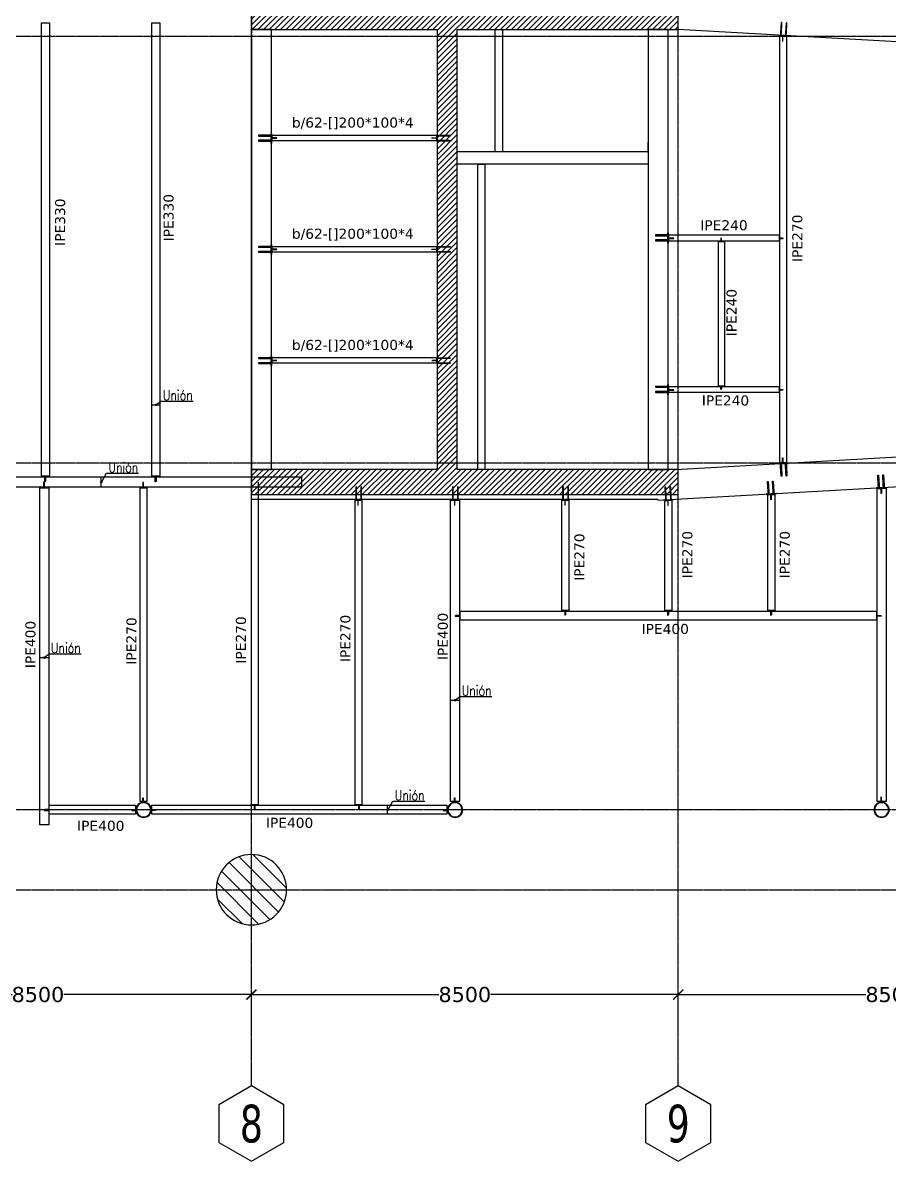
# Model space of a CAD drawing. Header units: millimetres. Extents: x -12345 to 95575, y -10708 to 31862.
# Drawn here: x 12448 to 29701, y -5407 to 17264 of the extents above; entities that cross this region are included whole.
import ezdxf
from ezdxf.enums import TextEntityAlignment as Align

# ---------------------------------------------------------------- set-up
doc = ezdxf.new("R2010")
doc.units = ezdxf.units.MM
doc.header["$LTSCALE"] = 0.95
doc.linetypes.add('DXK_LINE_DOT3', pattern=[5.9187, 2.979, -0.9799, 0.9799, -0.9799])
for name, color, linetype in [('COTAS', 8, 'Continuous'), ('HCB-ACH_PANT', 253, 'Continuous'), ('HCB-EJES', 1, 'Continuous'), ('HCB-PLATINAS', 5, 'Continuous'), ('HCB-ROTULOS', 2, 'Continuous'), ('HCB_PANTALLAS', 6, 'Continuous'), ('UNIÒN', 6, 'Continuous')]:
    doc.layers.add(name, color=color, linetype=linetype)
for name, color, linetype, lineweight in [('E_COLUMNAS', 1, 'Continuous', 18), ('E_COLUMNAS-1', 1, 'Continuous', 25), ('E_COLUMNAS-3', 1, 'Continuous', 35), ('E_TEXTO', 3, 'Continuous', 9), ('E_VIGAS-1', 5, 'Continuous', 25), ('HCB_VIGAS', 4, 'Continuous', 25), ('S-COLS-HDLN-2', 52, 'Continuous', 9), ('S-STRS', 31, 'Continuous', 9)]:
    doc.layers.add(name, color=color, linetype=linetype, lineweight=lineweight)
doc.styles.add('CNI_COTAS', font='romans.shx', dxfattribs={"width": 0.8})
doc.styles.add('VERDANA', font='verdana.ttf')
doc.dimstyles.new('1.125', dxfattribs={"dimscale": 0, "dimtxt": 300, "dimasz": 200, "dimexe": 4, "dimexo": 4, "dimgap": 15, "dimtad": 0, "dimdec": 0, "dimzin": 4, "dimdsep": 46, "dimtxsty": 'VERDANA', "dimblk": 'ARCHTICK', "dimcen": -10, "dimclrd": 256, "dimclrt": 3, "dimadec": 0, "dimazin": 0, "dimtfac": 1, "dimtdec": 0, "dimtmove": 2, "dimatfit": 0, "dimldrblk": 'OBLIQUE', "dimfxl": 0.05, "dimtolj": 1, "dimtzin": 0, "dimarcsym": 0})
doc.dimstyles.new('UNIÒN', dxfattribs={"dimscale": 0, "dimtxt": 200, "dimasz": 60, "dimexe": 4, "dimexo": 4, "dimgap": 15, "dimtad": 1, "dimdec": 0, "dimzin": 4, "dimdsep": 46, "dimtxsty": 'CNI_COTAS', "dimcen": -0.09, "dimclrd": 6, "dimclrt": 3, "dimadec": 0, "dimazin": 0, "dimtfac": 1, "dimtdec": 0, "dimtmove": 2, "dimatfit": 0, "dimfxl": 0.05, "dimtolj": 1, "dimtzin": 0, "dimarcsym": 0})

# ---------------------------------------------------------------- blocks, each defined once
blk = doc.blocks.new('EST_SCM_COLUMNA-METALICA-SECCION-CIRCULAR - EST_SCM_COLUMNA-TUBULAR-CIRCULAR_PTEØ_12__e_10_3mm-2692969-_18_00m_N_E_-NIVEL-5 DOC')
at = {"layer": 'S-COLS-HDLN-2'}
h = blk.add_hatch(dxfattribs=at)
h.set_pattern_fill('FP_9', color=256, style=0, pattern_type=2)
h.set_pattern_definition([(135, (53.113, -142.254), (-0.15909903, -0.15909903), [])])
h.paths.add_polyline_path([(-0.02, -0.151), (0.022, -0.151), (0.063, -0.139), (0.1, -0.115), (0.128, -0.082), (0.147, -0.037), (0.152, 0), (0.146, 0.043), (0.128, 0.082), (0.1, 0.115), (0.059, 0.14), (0.02, 0.151), (-0.022, 0.151), (-0.063, 0.139), (-0.1, 0.115), (-0.131, 0.077), (-0.147, 0.04), (-0.152, 0), (-0.146, -0.043), (-0.128, -0.082), (-0.1, -0.115), (-0.059, -0.14), (-0.022, -0.151)])
h.paths.add_polyline_path([(0.02, -0.141), (-0.02, -0.141), (-0.063, -0.127), (-0.095, -0.105), (-0.12, -0.077), (-0.136, -0.04), (-0.142, 0), (-0.135, 0.043), (-0.12, 0.077), (-0.09, 0.109), (-0.059, 0.129), (-0.014, 0.141), (0.022, 0.14), (0.063, 0.127), (0.093, 0.107), (0.12, 0.077), (0.136, 0.04), (0.142, 0), (0.136, -0.04), (0.12, -0.077), (0.093, -0.107), (0.059, -0.129), (0.022, -0.14)])
at = {"layer": 'E_COLUMNAS-1'}
for radius, start, end in [(0.152, 360, 180), (0.152, 180, 360), (0.142, 0, 180), (0.142, 180, 0)]:
    blk.add_arc((0, 0), radius, start, end, dxfattribs=at)
blk = doc.blocks.new('EST_SCM_COLUMNA-METALICA-SECCION-CIRCULAR - EST_SCM_COLUMNA-TUBULAR-CIRCULAR_PTEØ_12__e_10_3mm-V35-_18_00m_N_E_-NIVEL-5 DOC')
at = {"layer": 'S-COLS-HDLN-2'}
h = blk.add_hatch(dxfattribs=at)
h.set_pattern_fill('FP_20', color=256, style=0, pattern_type=2)
h.set_pattern_definition([(135, (67.807, -142.254), (-0.15909903, -0.15909903), [])])
h.paths.add_polyline_path([(0.022, -0.151), (0.063, -0.139), (0.1, -0.115), (0.128, -0.082), (0.147, -0.04), (0.152, 0), (0.144, 0.048), (0.128, 0.082), (0.1, 0.115), (0.059, 0.14), (0.02, 0.151), (-0.022, 0.151), (-0.063, 0.139), (-0.1, 0.115), (-0.131, 0.077), (-0.147, 0.04), (-0.152, 0), (-0.144, -0.048), (-0.128, -0.082), (-0.1, -0.115), (-0.059, -0.14), (-0.02, -0.151), (0.02, -0.151)])
h.paths.add_polyline_path([(0.02, -0.141), (-0.02, -0.141), (-0.063, -0.127), (-0.095, -0.105), (-0.12, -0.077), (-0.136, -0.04), (-0.142, 0), (-0.135, 0.043), (-0.12, 0.077), (-0.089, 0.11), (-0.059, 0.129), (-0.02, 0.141), (0.022, 0.14), (0.063, 0.127), (0.093, 0.107), (0.12, 0.077), (0.136, 0.04), (0.142, 0), (0.136, -0.041), (0.12, -0.077), (0.093, -0.107), (0.059, -0.129), (0.022, -0.14)])
at = {"layer": 'E_COLUMNAS-1'}
for radius, start, end in [(0.152, 360, 180), (0.152, 180, 360), (0.142, 0, 180), (0.142, 180, 0)]:
    blk.add_arc((0, 0), radius, start, end, dxfattribs=at)
blk = doc.blocks.new('EST_SCM_COLUMNA-METALICA-SECCION-CIRCULAR - EST_SCM_COLUMNA-TUBULAR-CIRCULAR_PTEØ_12__e_10_3mm-V36-_18_00m_N_E_-NIVEL-5 DOC')
at = {"layer": 'S-COLS-HDLN-2'}
h = blk.add_hatch(dxfattribs=at)
h.set_pattern_fill('FP_21', color=256, style=0, pattern_type=2)
h.set_pattern_definition([(135, (61.606, -142.254), (-0.15909903, -0.15909903), [])])
h.paths.add_polyline_path([(0.02, -0.151), (0.022, -0.151), (0.063, -0.139), (0.1, -0.115), (0.131, -0.077), (0.147, -0.04), (0.152, 0), (0.146, 0.043), (0.128, 0.082), (0.1, 0.115), (0.059, 0.14), (0.02, 0.151), (-0.022, 0.151), (-0.063, 0.139), (-0.101, 0.114), (-0.131, 0.077), (-0.147, 0.037), (-0.152, 0), (-0.146, -0.043), (-0.128, -0.082), (-0.1, -0.115), (-0.059, -0.14), (-0.02, -0.151)])
h.paths.add_polyline_path([(0.02, -0.141), (-0.02, -0.141), (-0.063, -0.127), (-0.095, -0.105), (-0.12, -0.077), (-0.136, -0.04), (-0.142, 0), (-0.135, 0.043), (-0.12, 0.077), (-0.09, 0.109), (-0.059, 0.129), (-0.014, 0.141), (0.022, 0.14), (0.063, 0.127), (0.093, 0.107), (0.12, 0.077), (0.136, 0.04), (0.142, 0), (0.136, -0.04), (0.12, -0.077), (0.093, -0.107), (0.059, -0.129), (0.022, -0.14)])
at = {"layer": 'E_COLUMNAS-1'}
for radius, start, end in [(0.152, 360, 180), (0.152, 180, 360), (0.142, 0, 180), (0.142, 180, 0)]:
    blk.add_arc((0, 0), radius, start, end, dxfattribs=at)
blk = doc.blocks.new('_ArchTick')
at = {"color": 0, "linetype": 'ByBlock', "const_width": 0.15}
blk.add_lwpolyline([(-0.5, -0.5), (0.5, 0.5)], dxfattribs=at)
blk = doc.blocks.new('*D182')
at = {"layer": 'COTAS', "color": 0, "lineweight": -2, "transparency": 16777216}
for p, q in [((8500, -2507), (8500, -2085)), ((17000, -2507), (17000, -2085))]:
    blk.add_line(p, q, dxfattribs=at)
at = {"layer": 'COTAS', "lineweight": -2, "transparency": 16777216}
for p, q in [((8500, -2089), (12236, -2089)), ((17000, -2089), (13264, -2089))]:
    blk.add_line(p, q, dxfattribs=at)
at = {"layer": 'Defpoints', "color": 0, "transparency": 16777216}
for p in [(8500, -2089), (8500, -2511), (17000, -2511)]:
    blk.add_point(p, dxfattribs=at)
at = {"layer": 'COTAS', "lineweight": -2, "transparency": 16777216, "xscale": 200, "yscale": 200, "zscale": 200, "rotation": 180}
blk.add_blockref('_ArchTick', (8500, -2089), dxfattribs=at)
at = {"layer": 'COTAS', "lineweight": -2, "transparency": 16777216, "xscale": 200, "yscale": 200, "zscale": 200}
blk.add_blockref('_ArchTick', (17000, -2089), dxfattribs=at)
at = {"layer": 'COTAS', "color": 3, "transparency": 16777216, "insert": (12750, -2089), "char_height": 300, "attachment_point": 5, "style": 'VERDANA'}
blk.add_mtext('\\A1;8500', dxfattribs=at)
blk = doc.blocks.new('_Oblique')
at = {"color": 0, "linetype": 'ByBlock', "lineweight": -2}
blk.add_line((-0.5, -0.5), (0.5, 0.5), dxfattribs=at)
blk = doc.blocks.new('*D183')
at = {"layer": 'COTAS', "color": 0, "lineweight": -2, "transparency": 16777216}
for p, q in [((17000, -2507), (17000, -2085)), ((25500, -2507), (25500, -2085))]:
    blk.add_line(p, q, dxfattribs=at)
at = {"layer": 'COTAS', "lineweight": -2, "transparency": 16777216}
for p, q in [((17000, -2089), (20736, -2089)), ((25500, -2089), (21764, -2089))]:
    blk.add_line(p, q, dxfattribs=at)
at = {"layer": 'Defpoints', "color": 0, "transparency": 16777216}
for p in [(17000, -2089), (17000, -2511), (25500, -2511)]:
    blk.add_point(p, dxfattribs=at)
at = {"layer": 'COTAS', "lineweight": -2, "transparency": 16777216, "xscale": 200, "yscale": 200, "zscale": 200, "rotation": 180}
blk.add_blockref('_ArchTick', (17000, -2089), dxfattribs=at)
at = {"layer": 'COTAS', "lineweight": -2, "transparency": 16777216, "xscale": 200, "yscale": 200, "zscale": 200}
blk.add_blockref('_ArchTick', (25500, -2089), dxfattribs=at)
at = {"layer": 'COTAS', "color": 3, "transparency": 16777216, "insert": (21250, -2089), "char_height": 300, "attachment_point": 5, "style": 'VERDANA'}
blk.add_mtext('\\A1;8500', dxfattribs=at)
blk = doc.blocks.new('*D184')
at = {"layer": 'COTAS', "color": 0, "lineweight": -2, "transparency": 16777216}
for p, q in [((25500, -2507), (25500, -2085)), ((34000, -2507), (34000, -2085))]:
    blk.add_line(p, q, dxfattribs=at)
at = {"layer": 'COTAS', "lineweight": -2, "transparency": 16777216}
for p, q in [((25500, -2089), (29236, -2089)), ((34000, -2089), (30264, -2089))]:
    blk.add_line(p, q, dxfattribs=at)
at = {"layer": 'Defpoints', "color": 0, "transparency": 16777216}
for p in [(25500, -2089), (25500, -2511), (34000, -2511)]:
    blk.add_point(p, dxfattribs=at)
at = {"layer": 'COTAS', "lineweight": -2, "transparency": 16777216, "xscale": 200, "yscale": 200, "zscale": 200, "rotation": 180}
blk.add_blockref('_ArchTick', (25500, -2089), dxfattribs=at)
at = {"layer": 'COTAS', "lineweight": -2, "transparency": 16777216, "xscale": 200, "yscale": 200, "zscale": 200}
blk.add_blockref('_ArchTick', (34000, -2089), dxfattribs=at)
at = {"layer": 'COTAS', "color": 3, "transparency": 16777216, "insert": (29750, -2089), "char_height": 300, "attachment_point": 5, "style": 'VERDANA'}
blk.add_mtext('\\A1;8500', dxfattribs=at)

msp = doc.modelspace()

# ---------------------------------------------------------------- hatches: boundary and pattern name
at = {"layer": 'E_COLUMNAS'}
h = msp.add_hatch(dxfattribs=at)
h.set_pattern_fill('FP_4', color=256, scale=1000, style=0, pattern_type=2)
h.set_pattern_definition([(135, (82662.1, -140662.42), (-159.09903, -159.09903), [])])
h.paths.add_polyline_path([(17000, -700), (17091.4, -694), (17181.2, -676.1), (17267.9, -646.7), (17350, -606.2), (17426.1, -555.3), (17495, -495), (17555.3, -426.1), (17606.2, -350), (17646.7, -267.9), (17676.1, -181.2), (17694, -91.4), (17700, 0), (17694, 91.4), (17676.1, 181.2), (17646.7, 267.9), (17606.2, 350), (17555.3, 426.1), (17495, 495), (17426.1, 555.3), (17350, 606.2), (17267.9, 646.7), (17181.2, 676.1), (17091.4, 694), (17000, 700), (16908.6, 694), (16818.8, 676.1), (16732.1, 646.7), (16650, 606.2), (16573.9, 555.3), (16505, 495), (16444.7, 426.1), (16393.8, 350), (16353.3, 267.9), (16323.9, 181.2), (16306, 91.4), (16300, 0), (16306, -91.4), (16323.9, -181.2), (16353.3, -267.9), (16393.8, -350), (16444.7, -426.1), (16505, -495), (16573.9, -555.3), (16650, -606.2), (16732.1, -646.7), (16818.8, -676.1), (16908.6, -694)])
at = {"layer": 'HCB-ACH_PANT'}
h = msp.add_hatch(dxfattribs=at)
h.set_pattern_fill('ANSI31', color=256, scale=25)
h.set_pattern_definition([(45, (-12679.4, -55448.78), (-56.1266, 56.1266), [])])
h.paths.add_polyline_path([(17000.2, 8370.1), (17000.2, 7870.1), (25500.2, 7870.1), (25500.2, 8370.1), (21100.2, 8370.1), (21100.2, 17130.1), (25500.2, 17130.1), (25500.2, 17630.1), (17000.2, 17630.1), (17000.2, 17130.1), (20700.2, 17130.1), (20700.2, 8370.1)])

# ---------------------------------------------------------------- linework, layer by layer
at = {"layer": 'E_COLUMNAS-1'}
for start, end in [(0, 180), (180, 0)]:
    msp.add_arc((17000, 0), 700, start, end, dxfattribs=at)
at = {"layer": 'E_VIGAS-1', "color": 30, "true_color": 0xf26722}
for p, q in [((21850.2, 17127.7), (21850.2, 14697.7)), ((22000.2, 17127.7), (22000.2, 14697.7)), ((38700.2, 16378.3), (25492.3, 17130.1)), ((21100.2, 14697.7), (24900.2, 14697.8)), ((21850.2, 14697.7), (22000.2, 14697.7)), ((24900.2, 14447.8), (21100.2, 14447.7)), ((21500.1, 14447.7), (21650.1, 14447.8)), ((21500.1, 14447.7), (21500.2, 8367.7)), ((21650.1, 14447.8), (21650.2, 8367.7)), ((25450.3, 8370.2), (38700.2, 9121))]:
    msp.add_line(p, q, dxfattribs=at)
for points in [[(68000.2, 7770.2), (59500, 7770.2), (59500, 7779.9), (46391.2, 8525.2), (38839.8, 8525.2), (38839.8, 8527.9), (25097.6, 7749.2), (25096.4, 7770.1), (18191, 7770.1), (17000.2, 7770.1), (17000.2, 17130.1), (17000.2, 17630.1), (17000.2, 17730.1), (25118.5, 17730.1), (25119.7, 17752.3), (38772.1, 16975.2), (45942, 16975.2), (59662.7, 17730.2), (68000.2, 17730.2)], [(25300.2, 8370.1), (25300.2, 17130.1), (24900.2, 17130.1), (24900.2, 8370.1)]]:
    msp.add_lwpolyline(points, close=True, dxfattribs=at)
msp.add_lwpolyline([(17000.2, 17130.1), (17000.2, 8370.1), (17400.2, 8370.1), (17400.2, 17130.1), (17000.2, 17130.1)], dxfattribs=at)
at = {"layer": 'HCB-EJES', "linetype": 'DXK_LINE_DOT3'}
for p, q in [((17000, -3906.8), (17000, 29407)), ((25500, -3906.8), (25500, 29407)), ((-10844.5, 17000), (94075, 17000)), ((-10844.5, 8500), (94075, 8500)), ((-6888.4, 1600), (90118.8, 1600)), ((-10844.5, 0), (94075, 0))]:
    msp.add_line(p, q, dxfattribs=at)
at = {"layer": 'HCB-PLATINAS', "color": 5}
for points in [[(27539.5, 17021.1), (27543, 17019.4), (27546.7, 17020.7), (27548.8, 17021.4), (27551.4, 17026.9), (27553.6, 17064.3), (27565.2, 17268.5), (27549.2, 17269.4), (27537.6, 17065.2), (27535.5, 17027.8), (27537.5, 17022)], [(27639.3, 17015.4), (27642.8, 17013.7), (27646.5, 17015), (27648.6, 17015.7), (27651.3, 17021.2), (27653.4, 17058.7), (27665, 17262.8), (27649, 17263.7), (27637.4, 17059.6), (27635.3, 17022.1), (27637.3, 17016.3)], [(17392.7, 15011.9), (17394.2, 15015.5), (17392.7, 15019.1), (17391.9, 15021.2), (17386.2, 15023.5), (17348.7, 15023.5), (17144.2, 15023.5), (17144.2, 15007.5), (17348.7, 15007.5), (17386.2, 15007.5), (17391.9, 15009.9)], [(17392.7, 15011.9), (17394.2, 15015.5), (17392.7, 15019.1), (17391.9, 15021.2), (17386.2, 15023.5), (17348.7, 15023.5), (17144.2, 15023.5), (17144.2, 15007.5), (17348.7, 15007.5), (17386.2, 15007.5), (17391.9, 15009.9)], [(17392.7, 15011.9), (17394.2, 15015.5), (17392.7, 15019.1), (17391.9, 15021.2), (17386.2, 15023.5), (17348.7, 15023.5), (17144.2, 15023.5), (17144.2, 15007.5), (17348.7, 15007.5), (17386.2, 15007.5), (17391.9, 15009.9)], [(20707.7, 15011.9), (20706.2, 15015.5), (20707.7, 15019.1), (20708.5, 15021.2), (20714.2, 15023.5), (20751.7, 15023.5), (20956.2, 15023.5), (20956.2, 15007.5), (20751.7, 15007.5), (20714.2, 15007.5), (20708.5, 15009.9)], [(20707.7, 15011.9), (20706.2, 15015.5), (20707.7, 15019.1), (20708.5, 15021.2), (20714.2, 15023.5), (20751.7, 15023.5), (20956.2, 15023.5), (20956.2, 15007.5), (20751.7, 15007.5), (20714.2, 15007.5), (20708.5, 15009.9)], [(20707.7, 15011.9), (20706.2, 15015.5), (20707.7, 15019.1), (20708.5, 15021.2), (20714.2, 15023.5), (20751.7, 15023.5), (20956.2, 15023.5), (20956.2, 15007.5), (20751.7, 15007.5), (20714.2, 15007.5), (20708.5, 15009.9)], [(17392.7, 14911.9), (17394.2, 14915.5), (17392.7, 14919.1), (17391.9, 14921.2), (17386.2, 14923.5), (17348.7, 14923.5), (17144.2, 14923.5), (17144.2, 14907.5), (17348.7, 14907.5), (17386.2, 14907.5), (17391.9, 14909.9)], [(17392.7, 14911.9), (17394.2, 14915.5), (17392.7, 14919.1), (17391.9, 14921.2), (17386.2, 14923.5), (17348.7, 14923.5), (17144.2, 14923.5), (17144.2, 14907.5), (17348.7, 14907.5), (17386.2, 14907.5), (17391.9, 14909.9)], [(17392.7, 14911.9), (17394.2, 14915.5), (17392.7, 14919.1), (17391.9, 14921.2), (17386.2, 14923.5), (17348.7, 14923.5), (17144.2, 14923.5), (17144.2, 14907.5), (17348.7, 14907.5), (17386.2, 14907.5), (17391.9, 14909.9)], [(20707.7, 14911.9), (20706.2, 14915.5), (20707.7, 14919.1), (20708.5, 14921.2), (20714.2, 14923.5), (20751.7, 14923.5), (20956.2, 14923.5), (20956.2, 14907.5), (20751.7, 14907.5), (20714.2, 14907.5), (20708.5, 14909.9)], [(20707.7, 14911.9), (20706.2, 14915.5), (20707.7, 14919.1), (20708.5, 14921.2), (20714.2, 14923.5), (20751.7, 14923.5), (20956.2, 14923.5), (20956.2, 14907.5), (20751.7, 14907.5), (20714.2, 14907.5), (20708.5, 14909.9)], [(20707.7, 14911.9), (20706.2, 14915.5), (20707.7, 14919.1), (20708.5, 14921.2), (20714.2, 14923.5), (20751.7, 14923.5), (20956.2, 14923.5), (20956.2, 14907.5), (20751.7, 14907.5), (20714.2, 14907.5), (20708.5, 14909.9)], [(25292.7, 13028.9), (25294.2, 13032.5), (25292.7, 13036.1), (25291.9, 13038.1), (25286.2, 13040.5), (25248.7, 13040.5), (25044.2, 13040.5), (25044.2, 13024.5), (25248.7, 13024.5), (25286.2, 13024.5), (25291.9, 13026.8)], [(25292.7, 13028.9), (25294.2, 13032.5), (25292.7, 13036.1), (25291.9, 13038.1), (25286.2, 13040.5), (25248.7, 13040.5), (25044.2, 13040.5), (25044.2, 13024.5), (25248.7, 13024.5), (25286.2, 13024.5), (25291.9, 13026.8)], [(25292.7, 13028.9), (25294.2, 13032.5), (25292.7, 13036.1), (25291.9, 13038.1), (25286.2, 13040.5), (25248.7, 13040.5), (25044.2, 13040.5), (25044.2, 13024.5), (25248.7, 13024.5), (25286.2, 13024.5), (25291.9, 13026.8)], [(25292.7, 12928.9), (25294.2, 12932.5), (25292.7, 12936.1), (25291.9, 12938.1), (25286.2, 12940.5), (25248.7, 12940.5), (25044.2, 12940.5), (25044.2, 12924.5), (25248.7, 12924.5), (25286.2, 12924.5), (25291.9, 12926.8)], [(25292.7, 12928.9), (25294.2, 12932.5), (25292.7, 12936.1), (25291.9, 12938.1), (25286.2, 12940.5), (25248.7, 12940.5), (25044.2, 12940.5), (25044.2, 12924.5), (25248.7, 12924.5), (25286.2, 12924.5), (25291.9, 12926.8)], [(25292.7, 12928.9), (25294.2, 12932.5), (25292.7, 12936.1), (25291.9, 12938.1), (25286.2, 12940.5), (25248.7, 12940.5), (25044.2, 12940.5), (25044.2, 12924.5), (25248.7, 12924.5), (25286.2, 12924.5), (25291.9, 12926.8)], [(17392.7, 12798.5), (17394.2, 12802.1), (17392.7, 12805.7), (17391.9, 12807.8), (17386.2, 12810.1), (17348.7, 12810.1), (17144.2, 12810.1), (17144.2, 12794.1), (17348.7, 12794.1), (17386.2, 12794.1), (17391.9, 12796.5)], [(17392.7, 12698.5), (17394.2, 12702.1), (17392.7, 12705.7), (17391.9, 12707.8), (17386.2, 12710.1), (17348.7, 12710.1), (17144.2, 12710.1), (17144.2, 12694.1), (17348.7, 12694.1), (17386.2, 12694.1), (17391.9, 12696.5)], [(20707.7, 12798.5), (20706.2, 12802.1), (20707.7, 12805.7), (20708.5, 12807.8), (20714.2, 12810.1), (20751.7, 12810.1), (20956.2, 12810.1), (20956.2, 12794.1), (20751.7, 12794.1), (20714.2, 12794.1), (20708.5, 12796.5)], [(20707.7, 12698.5), (20706.2, 12702.1), (20707.7, 12705.7), (20708.5, 12707.8), (20714.2, 12710.1), (20751.7, 12710.1), (20956.2, 12710.1), (20956.2, 12694.1), (20751.7, 12694.1), (20714.2, 12694.1), (20708.5, 12696.5)], [(17392.7, 10583.5), (17394.2, 10587.1), (17392.7, 10590.7), (17391.9, 10592.8), (17386.2, 10595.1), (17348.7, 10595.1), (17144.2, 10595.1), (17144.2, 10579.1), (17348.7, 10579.1), (17386.2, 10579.1), (17391.9, 10581.5)], [(17392.7, 10483.5), (17394.2, 10487.1), (17392.7, 10490.7), (17391.9, 10492.8), (17386.2, 10495.1), (17348.7, 10495.1), (17144.2, 10495.1), (17144.2, 10479.1), (17348.7, 10479.1), (17386.2, 10479.1), (17391.9, 10481.5)], [(20707.7, 10583.5), (20706.2, 10587.1), (20707.7, 10590.7), (20708.5, 10592.8), (20714.2, 10595.1), (20751.7, 10595.1), (20956.2, 10595.1), (20956.2, 10579.1), (20751.7, 10579.1), (20714.2, 10579.1), (20708.5, 10581.5)], [(20707.7, 10483.5), (20706.2, 10487.1), (20707.7, 10490.7), (20708.5, 10492.8), (20714.2, 10495.1), (20751.7, 10495.1), (20956.2, 10495.1), (20956.2, 10479.1), (20751.7, 10479.1), (20714.2, 10479.1), (20708.5, 10481.5)], [(25292.7, 10009), (25294.2, 10012.6), (25292.7, 10016.2), (25291.9, 10018.2), (25286.2, 10020.6), (25248.7, 10020.6), (25044.2, 10020.6), (25044.2, 10004.6), (25248.7, 10004.6), (25286.2, 10004.6), (25291.9, 10006.9)], [(25292.7, 10009), (25294.2, 10012.6), (25292.7, 10016.2), (25291.9, 10018.2), (25286.2, 10020.6), (25248.7, 10020.6), (25044.2, 10020.6), (25044.2, 10004.6), (25248.7, 10004.6), (25286.2, 10004.6), (25291.9, 10006.9)], [(25292.7, 10009), (25294.2, 10012.6), (25292.7, 10016.2), (25291.9, 10018.2), (25286.2, 10020.6), (25248.7, 10020.6), (25044.2, 10020.6), (25044.2, 10004.6), (25248.7, 10004.6), (25286.2, 10004.6), (25291.9, 10006.9)], [(25292.7, 9909), (25294.2, 9912.6), (25292.7, 9916.2), (25291.9, 9918.2), (25286.2, 9920.6), (25248.7, 9920.6), (25044.2, 9920.6), (25044.2, 9904.6), (25248.7, 9904.6), (25286.2, 9904.6), (25291.9, 9906.9)], [(25292.7, 9909), (25294.2, 9912.6), (25292.7, 9916.2), (25291.9, 9918.2), (25286.2, 9920.6), (25248.7, 9920.6), (25044.2, 9920.6), (25044.2, 9904.6), (25248.7, 9904.6), (25286.2, 9904.6), (25291.9, 9906.9)], [(25292.7, 9909), (25294.2, 9912.6), (25292.7, 9916.2), (25291.9, 9918.2), (25286.2, 9920.6), (25248.7, 9920.6), (25044.2, 9920.6), (25044.2, 9904.6), (25248.7, 9904.6), (25286.2, 9904.6), (25291.9, 9906.9)], [(27539.7, 8481), (27543.3, 8482.7), (27547, 8481.4), (27549.1, 8480.7), (27551.7, 8475.2), (27553.8, 8437.8), (27565.5, 8233.6), (27549.5, 8232.7), (27537.9, 8436.9), (27535.7, 8474.3), (27537.8, 8480.1)], [(27639.6, 8486.7), (27643.1, 8488.4), (27646.8, 8487.1), (27648.9, 8486.4), (27651.6, 8480.9), (27653.7, 8443.4), (27665.3, 8239.3), (27649.3, 8238.4), (27637.7, 8442.5), (27635.6, 8480), (27637.6, 8485.8)], [(29497.9, 8006.1), (29494.3, 8004.4), (29490.6, 8005.7), (29488.6, 8006.4), (29485.9, 8011.9), (29483.8, 8049.3), (29472.2, 8253.5), (29488.1, 8254.4), (29499.8, 8050.3), (29501.9, 8012.8), (29499.9, 8007)], [(29597.7, 8011.8), (29594.2, 8010.1), (29590.5, 8011.3), (29588.4, 8012.1), (29585.7, 8017.6), (29583.6, 8055), (29572, 8259.2), (29588, 8260.1), (29599.6, 8055.9), (29601.7, 8018.5), (29599.7, 8012.7)], [(19082.4, 7777.7), (19086.1, 7776.2), (19089.7, 7777.7), (19091.7, 7778.5), (19094.1, 7784.2), (19094.1, 7821.7), (19094.1, 8026.2), (19078.1, 8026.2), (19078.1, 7821.7), (19078.1, 7784.2), (19080.4, 7778.5)], [(19182.4, 7777.7), (19186.1, 7776.2), (19189.7, 7777.7), (19191.7, 7778.5), (19194.1, 7784.2), (19194.1, 7821.7), (19194.1, 8026.2), (19178.1, 8026.2), (19178.1, 7821.7), (19178.1, 7784.2), (19180.4, 7778.5)], [(21006.4, 7777.7), (21010, 7776.2), (21013.7, 7777.7), (21015.7, 7778.5), (21018, 7784.2), (21018, 7821.7), (21018, 8026.2), (21002, 8026.2), (21002, 7821.7), (21002, 7784.2), (21004.4, 7778.5)], [(21106.4, 7777.7), (21110, 7776.2), (21113.7, 7777.7), (21115.7, 7778.5), (21118, 7784.2), (21118, 7821.7), (21118, 8026.2), (21102, 8026.2), (21102, 7821.7), (21102, 7784.2), (21104.4, 7778.5)], [(23202.6, 7777.7), (23206.2, 7776.2), (23209.9, 7777.7), (23211.9, 7778.5), (23214.2, 7784.2), (23214.2, 7821.7), (23214.2, 8026.2), (23198.2, 8026.2), (23198.2, 7821.7), (23198.2, 7784.2), (23200.6, 7778.5)], [(23302.6, 7777.7), (23306.2, 7776.2), (23309.9, 7777.7), (23311.9, 7778.5), (23314.2, 7784.2), (23314.2, 7821.7), (23314.2, 8026.2), (23298.2, 8026.2), (23298.2, 7821.7), (23298.2, 7784.2), (23300.6, 7778.5)], [(25252.5, 7765.5), (25256.2, 7764.2), (25259.7, 7765.9), (25261.7, 7766.9), (25263.7, 7772.7), (25261.6, 7810.1), (25250, 8014.3), (25234, 8013.4), (25245.6, 7809.2), (25247.7, 7771.8), (25250.4, 7766.2)], [(25352.3, 7771.2), (25356, 7769.9), (25359.5, 7771.6), (25361.5, 7772.5), (25363.5, 7778.3), (25361.4, 7815.8), (25349.8, 8019.9), (25333.9, 8019), (25345.4, 7814.9), (25347.6, 7777.4), (25350.2, 7771.9)], [(27301.7, 7881.6), (27298.2, 7879.9), (27294.5, 7881.2), (27292.4, 7882), (27289.7, 7887.5), (27287.6, 7924.9), (27276, 8129.1), (27291.9, 8130), (27303.6, 7925.8), (27305.7, 7888.4), (27303.7, 7882.6)], [(27401.5, 7887.3), (27398, 7885.6), (27394.3, 7886.9), (27392.2, 7887.6), (27389.6, 7893.2), (27387.4, 7930.6), (27375.8, 8134.8), (27391.8, 8135.7), (27403.4, 7931.5), (27405.5, 7894.1), (27403.5, 7888.3)]]:
    msp.add_lwpolyline(points, close=True, dxfattribs=at)
at = {"layer": 'HCB-PLATINAS', "color": 4}
for points in [[(27489, 17022.4), (27688.7, 17011.1), (27688.3, 17005.1), (27488.6, 17016.4)], [(17394.2, 14861.4), (17394.2, 15061.4), (17400.2, 15061.4), (17400.2, 14861.4)], [(17394.2, 14861.4), (17394.2, 15061.4), (17400.2, 15061.4), (17400.2, 14861.4)], [(17394.2, 14861.4), (17394.2, 15061.4), (17400.2, 15061.4), (17400.2, 14861.4)], [(20706.2, 14861.4), (20706.2, 15061.4), (20700.2, 15061.4), (20700.2, 14861.4)], [(20706.2, 14861.4), (20706.2, 15061.4), (20700.2, 15061.4), (20700.2, 14861.4)], [(20706.2, 14861.4), (20706.2, 15061.4), (20700.2, 15061.4), (20700.2, 14861.4)], [(25294.2, 12878.4), (25294.2, 13078.4), (25300.2, 13078.4), (25300.2, 12878.4)], [(17394.2, 12648), (17394.2, 12848), (17400.2, 12848), (17400.2, 12648)], [(20706.2, 12648), (20706.2, 12848), (20700.2, 12848), (20700.2, 12648)], [(17394.2, 10433), (17394.2, 10633), (17400.2, 10633), (17400.2, 10433)], [(20706.2, 10433), (20706.2, 10633), (20700.2, 10633), (20700.2, 10433)], [(25294.2, 9858.5), (25294.2, 10058.5), (25300.2, 10058.5), (25300.2, 9858.5)], [(27489.3, 8479.7), (27688.9, 8491), (27688.6, 8497), (27488.9, 8485.7)], [(29648.2, 8013.1), (29448.5, 8001.8), (29448.9, 7995.8), (29648.5, 8007.1)], [(19032, 7776.2), (19232, 7776.2), (19232, 7770.2), (19032, 7770.2)], [(20956, 7776.2), (21156, 7776.2), (21156, 7770.2), (20956, 7770.2)], [(23152.1, 7776.2), (23352.1, 7776.2), (23352.1, 7770.2), (23152.1, 7770.2)], [(25202.1, 7761.2), (25401.8, 7772.5), (25402.2, 7766.5), (25202.5, 7755.2)], [(27452, 7888.7), (27252.3, 7877.3), (27252.7, 7871.3), (27452.4, 7882.7)]]:
    msp.add_lwpolyline(points, close=True, dxfattribs=at)
at = {"layer": 'HCB-ROTULOS', "color": 40, "linetype": 'ByBlock', "true_color": 0xf8d731}
for points in [[(16350.5, -5031.8), (17000, -5406.8), (17649.5, -5031.8), (17649.5, -4281.8), (17000, -3906.8), (16350.5, -4281.8)], [(24850.5, -5031.8), (25500, -5406.8), (26149.5, -5031.8), (26149.5, -4281.8), (25500, -3906.8), (24850.5, -4281.8)]]:
    msp.add_lwpolyline(points, close=True, dxfattribs=at)
at = {"layer": 'HCB_PANTALLAS'}
msp.add_lwpolyline([(17000.2, 7870.1), (25500.2, 7870.1), (25500.2, 8370.1), (21100.2, 8370.1), (21100.2, 17130.1), (25500.2, 17130.1), (25500.2, 17630.1), (17000.2, 17630.1), (17000, 17130.1), (20700.2, 17130.1), (20700.2, 8370.1), (17000.2, 8370.1)], close=True, dxfattribs=at)
at = {"layer": 'HCB_VIGAS'}
for p, q in [((17400, 17132.5), (17400, 17130.1)), ((24900.2, 14700.1), (24900.2, 14880.1)), ((12785.7, 8002.4), (12785.7, 7995.1)), ((12965.7, 7995.1), (12965.7, 8002.4)), ((17000.2, 7770.1), (17000.2, 7870.1)), ((21354.3, 5370.1), (21156, 5370.1))]:
    msp.add_line(p, q, dxfattribs=at)
for points in [[(12980.2, 17265.1), (12980.3, 8235.2), (12820.3, 8235.2), (12820.2, 17265.1)], [(15180.2, 17265.1), (15180.3, 8235.2), (15020.3, 8235.2), (15020.2, 17265.1)], [(27584.9, 17010.9), (27578.9, 17011.3), (27578.9, 16900.7), (27584.9, 16900.7)], [(17400.2, 14970.5), (17400.2, 14964.5), (17410.2, 14964.5), (17510.2, 14964.5), (17510.2, 14970.5), (17410.2, 14970.5)], [(17400.2, 14970.5), (17400.2, 14964.5), (17410.2, 14964.5), (17510.2, 14964.5), (17510.2, 14970.5), (17410.2, 14970.5)], [(17400.2, 14970.5), (17400.2, 14964.5), (17410.2, 14964.5), (17510.2, 14964.5), (17510.2, 14970.5), (17410.2, 14970.5)], [(20690.2, 15017.5), (17410.2, 15017.5), (17410.2, 14917.5), (20690.2, 14917.5)], [(20700.2, 14970.5), (20700.2, 14964.5), (20690.2, 14964.5), (20590.2, 14964.5), (20590.2, 14970.5), (20690.2, 14970.5)], [(20700.2, 14970.5), (20700.2, 14964.5), (20690.2, 14964.5), (20590.2, 14964.5), (20590.2, 14970.5), (20690.2, 14970.5)], [(20700.2, 14970.5), (20700.2, 14964.5), (20690.2, 14964.5), (20590.2, 14964.5), (20590.2, 14970.5), (20690.2, 14970.5)], [(25300.2, 12975.3), (25300.2, 12969.3), (25310.2, 12969.3), (25410.2, 12969.3), (25410.2, 12975.3), (25310.2, 12975.3)], [(25310.2, 13038.4), (27510.5, 13038.4), (27510.5, 12918.4), (25310.2, 12918.4)], [(26356.7, 12908.4), (26363.8, 12908.4), (26363.8, 12965.4), (26356.7, 12965.4)], [(27510.5, 12974.8), (27510.5, 12981.9), (27575.2, 12981.9), (27575.2, 12974.8)], [(27520.5, 12964.8), (27520.5, 12974.8), (27584.9, 12974.8), (27584.9, 12964.8)], [(17400.2, 12757.1), (17400.2, 12751.1), (17410.2, 12751.1), (17510.2, 12751.1), (17510.2, 12757.1), (17410.2, 12757.1)], [(20690.2, 12804.1), (17410.2, 12804.1), (17410.2, 12704.1), (20690.2, 12704.1)], [(20700.2, 12757.1), (20700.2, 12751.1), (20690.2, 12751.1), (20590.2, 12751.1), (20590.2, 12757.1), (20690.2, 12757.1)], [(26420.2, 12908.4), (26420.2, 10028.5), (26300.2, 10028.5), (26300.2, 12908.4)], [(17400.2, 10542.1), (17400.2, 10536.1), (17410.2, 10536.1), (17510.2, 10536.1), (17510.2, 10542.1), (17410.2, 10542.1)], [(17410.2, 10489.1), (20690.2, 10489.1), (20690.2, 10589.1), (17410.2, 10589.1)], [(20700.2, 10542.1), (20700.2, 10536.1), (20690.2, 10536.1), (20590.2, 10536.1), (20590.2, 10542.1), (20690.2, 10542.1)], [(26356.7, 10028.5), (26363.8, 10028.5), (26363.8, 9971.5), (26356.7, 9971.5)], [(25300.2, 9955.4), (25300.2, 9949.4), (25310.2, 9949.4), (25410.2, 9949.4), (25410.2, 9955.4), (25310.2, 9955.4)], [(27510.6, 9954.9), (27510.6, 9962), (27575.4, 9962), (27575.4, 9954.9)], [(27520.6, 9944.9), (27520.6, 9954.9), (27584.9, 9954.9), (27584.9, 9944.9)], [(27584.9, 8491.1), (27578.9, 8490.8), (27578.9, 8601.3), (27584.9, 8601.3)], [(8713.4, 8225.2), (18000, 8225.2), (18000, 8015.2), (8713.4, 8015.2)], [(12896.7, 8235.2), (12903.8, 8235.2), (12903.8, 8135.6), (12896.7, 8135.6)], [(15096.7, 8235.2), (15103.8, 8235.2), (15103.8, 8135.6), (15096.7, 8135.6)], [(18000, 8232.2), (18000, 8008.2), (18006, 8008.2), (18006, 8232.2)], [(12965.7, 8005.2), (12965.7, 1293), (12785.7, 1293), (12785.7, 8005.2)], [(12872.1, 8005.2), (12879.2, 8005.2), (12879.2, 8104.8), (12872.1, 8104.8)], [(14917.5, 8005.2), (14917.5, 1753.7), (14782.5, 1753.7), (14782.5, 8005.2)], [(14846.4, 8005.2), (14853.5, 8005.2), (14853.5, 8104.8), (14846.4, 8104.8)], [(29638.7, 7996.6), (29638.7, 1753.8), (29458.7, 1753.8), (29458.7, 7986.4)], [(29538.4, 8000.9), (29544.4, 8001.2), (29544.4, 7890.7), (29538.4, 7890.7)], [(19122.7, 7770.2), (19122.7, 7660.2), (19128.7, 7660.2), (19128.7, 7770.2)], [(21045.7, 7770.2), (21045.7, 7660.2), (21051.7, 7660.2), (21051.7, 7770.2)], [(23242.8, 7770.2), (23242.8, 7660.2), (23248.8, 7660.2), (23248.8, 7770.2)], [(25292.7, 7760.3), (25292.7, 7650.6), (25298.7, 7650.6), (25298.7, 7760.6)], [(27343.2, 7876.5), (27349.2, 7876.9), (27349.2, 7766.3), (27343.2, 7766.3)], [(21145.8, 5446.7), (21145.8, 5456.7), (21060.3, 5456.7), (21060.3, 5446.7)], [(21156, 5456.7), (21156, 5463.8), (21071, 5463.8), (21071, 5456.7)], [(21156, 5550.1), (29448.7, 5550.1), (29448.7, 5370.1), (21156, 5370.1)], [(23248.6, 5560.1), (23255.7, 5560.1), (23255.7, 5474.4), (23248.6, 5474.4)], [(25298.8, 5560.1), (25305.9, 5560.1), (25305.9, 5474.4), (25298.8, 5474.4)], [(27349, 5560.1), (27356.1, 5560.1), (27356.1, 5474.4), (27349, 5474.4)], [(29448.7, 5456.7), (29448.7, 5463.8), (29533.7, 5463.8), (29533.7, 5456.7)], [(29458.9, 5446.7), (29458.9, 5456.7), (29544.4, 5456.7), (29544.4, 5446.7)], [(12965.5, 1577.9), (12965.5, 1587.9), (12880, 1587.9), (12880, 1577.9)], [(12975.7, 1587.9), (12975.7, 1595), (12890.7, 1595), (12890.7, 1587.9)], [(12975.7, 1681.3), (14692.7, 1681.3), (14692.7, 1501.3), (12975.7, 1501.3)], [(15017.5, 1681.3), (20893.6, 1681.3), (20893.6, 1501.3), (15017.5, 1501.3)], [(17064.2, 1691.3), (17071.3, 1691.3), (17071.3, 1605.6), (17064.2, 1605.6)], [(19142.5, 1691.3), (19149.6, 1691.3), (19149.6, 1605.6), (19142.5, 1605.6)]]:
    msp.add_lwpolyline(points, close=True, dxfattribs=at)
for points in [[(27655.7, 8505.8), (27520.7, 8498.2), (27520.4, 17004.2), (27655.4, 16996.5)], [(27655.4, 16996.5), (27655.7, 8505.8), (27520.7, 8498.2)], [(26356.7, 12908.4), (26356.7, 12975.3), (26347, 12975.3), (26347.2, 12918.4), (26356.9, 12918.4)], [(27510.6, 9898.5), (25310.2, 9898.5), (25310.2, 10018.5), (27510.6, 10018.5), (27510.6, 9898.5)], [(26356.7, 10028.5), (26356.7, 9961.6), (26347, 9961.6), (26347.2, 10018.5), (26356.9, 10018.5)], [(12896.7, 8225.2), (12896.7, 8125.7), (12887, 8125.7), (12887, 8225.2), (12896.7, 8225.2)], [(15096.7, 8211.4), (15096.7, 8125.7), (15087, 8125.7), (15087, 8225.2), (15096.7, 8225.2)], [(12872.1, 8015.2), (12872.1, 8114.7), (12862.3, 8114.7), (12862.3, 8015.2), (12872.1, 8015.2)], [(14846.4, 8029), (14846.4, 8114.7), (14836.7, 8114.7), (14836.7, 8015.2), (14846.4, 8015.2)], [(17135.2, 8114.6), (17135.2, 1691.3), (17000.2, 1691.3), (17000.2, 8114.6)], [(19199.5, 7760.1), (19199.5, 1691.3), (19064.5, 1691.3), (19064.5, 7760.1), (19199.5, 7760.1)], [(21146, 7760.1), (21146, 1753.7), (20966, 1753.7), (20966, 7760.1), (21146, 7760.1)], [(23184.6, 7760.1), (23319.6, 7760.1), (23319.6, 5560.1), (23184.6, 5560.1), (23184.6, 7760.1)], [(25369.8, 7754.6), (25369.8, 5560.1), (25234.8, 5560.1), (25234.8, 7747), (25369.8, 7754.6)], [(27420, 7870.8), (27420, 5560.1), (27285, 5560.1), (27285, 7863.2), (27420, 7870.9), (27285, 7863.2)], [(23248.6, 5464.3), (23248.6, 5550.1), (23238.6, 5550.1), (23238.6, 5464.4), (23248.6, 5464.4)], [(25298.8, 5464.3), (25298.8, 5550.1), (25288.8, 5550.1), (25288.8, 5464.4), (25298.8, 5464.4)], [(27349, 5464.3), (27349, 5550.1), (27339, 5550.1), (27339, 5464.4), (27349, 5464.4)], [(14846.7, 1829.5), (14846.7, 1743.8), (14836.7, 1743.8), (14836.7, 1829.5), (14846.7, 1829.5)], [(21051.7, 1829.5), (21051.7, 1743.8), (21041.7, 1743.8), (21041.7, 1829.5), (21051.7, 1829.5)], [(29544.4, 1743.7), (29544.4, 1843.2), (29534.4, 1843.3), (29534.4, 1743.8), (29544.4, 1743.7)], [(14617.1, 1577), (14702.8, 1577), (14702.8, 1587), (14617.1, 1587), (14617.1, 1577)], [(15093.1, 1577), (15007.4, 1577), (15007.4, 1587), (15093.1, 1587), (15093.1, 1577)], [(17064.2, 1595.5), (17064.2, 1681.3), (17054.2, 1681.3), (17054.2, 1595.6), (17064.2, 1595.6)], [(19142.5, 1595.5), (19142.5, 1681.3), (19132.5, 1681.3), (19132.5, 1595.6), (19142.5, 1595.6)], [(20817.9, 1577), (20903.6, 1577), (20903.6, 1587), (20817.9, 1587), (20817.9, 1577)]]:
    msp.add_lwpolyline(points, dxfattribs=at)
at = {"layer": 'S-STRS'}
msp.add_line((24900.2, 8370.2), (24900.2, 9872.5), dxfattribs=at)
at = {"layer": 'UNIÒN'}
for points in [[(15020.2, 9656.7), (15180.2, 9656.7)], [(14011.2, 8015.2), (14011.2, 8225.2)], [(12785.7, 4621.3), (12965.7, 4621.3)], [(20966, 3773), (21146, 3773)], [(19713.2, 1501.3), (19713.2, 1681.3)]]:
    msp.add_lwpolyline(points, dxfattribs=at)
at = {"layer": 'UNIÒN', "color": 2, "const_width": 25}
for points in [[(15087.8, 9656.7, 1), (15112.8, 9656.7, 1)], [(14011.2, 8107.1, 1), (14011.2, 8132.1, 1)], [(12863.1, 4621.3, 1), (12888.1, 4621.3, 1)], [(21043.2, 3773, 1), (21068.2, 3773, 1)], [(19713.2, 1578.4, 1), (19713.2, 1603.4, 1)]]:
    msp.add_lwpolyline(points, format="xyb", close=True, dxfattribs=at)

# ---------------------------------------------------------------- block references
at = {"layer": 'E_COLUMNAS-3', "xscale": 1000.000000001404, "yscale": 1000.000000001404, "zscale": 1000.000000001404}
for name, p in [('EST_SCM_COLUMNA-METALICA-SECCION-CIRCULAR - EST_SCM_COLUMNA-TUBULAR-CIRCULAR_PTEØ_12__e_10_3mm-V35-_18_00m_N_E_-NIVEL-5 DOC', (14855.1, 1591.3)), ('EST_SCM_COLUMNA-METALICA-SECCION-CIRCULAR - EST_SCM_COLUMNA-TUBULAR-CIRCULAR_PTEØ_12__e_10_3mm-V36-_18_00m_N_E_-NIVEL-5 DOC', (21056, 1591.3)), ('EST_SCM_COLUMNA-METALICA-SECCION-CIRCULAR - EST_SCM_COLUMNA-TUBULAR-CIRCULAR_PTEØ_12__e_10_3mm-2692969-_18_00m_N_E_-NIVEL-5 DOC', (29548.7, 1591.4))]:
    msp.add_blockref(name, p, dxfattribs=at)

# ---------------------------------------------------------------- texts
at = {"layer": 'E_TEXTO', "style": 'VERDANA'}
for s, p in [('b/62-[]200*100*4', (19019, 15176.8)), ('b/62-[]200*100*4', (19019, 12963.4)), ('IPE240', (26410.8, 13133.1)), ('b/62-[]200*100*4', (19019, 10748.4)), ('IPE240', (26440.8, 9643.1)), ('IPE400', (25240.8, 5093.1)), ('IPE400', (14000.8, 1173.1)), ('IPE400', (17760.8, 1233.1))]:
    msp.add_text(s, height=200, dxfattribs=at).set_placement(p, align=Align.CENTER)
for s, p in [('IPE330', (15450.8, 13383.1)), ('IPE330', (13290.8, 13293.1)), ('IPE270', (27970.8, 12973.1)), ('IPE240', (26660.8, 11493.1)), ('IPE270', (23630.8, 6623.1)), ('IPE270', (25780.8, 6673.1)), ('IPE270', (27720.8, 6673.1)), ('IPE270', (18970.8, 5003.1)), ('IPE400', (20910.8, 5043.1)), ('IPE400', (12700.3, 4883.1)), ('IPE270', (14710.8, 4953.1)), ('IPE270', (16890.8, 4973.1))]:
    msp.add_text(s, height=200, rotation=90, dxfattribs=at).set_placement(p, align=Align.CENTER)
at = {"layer": 'HCB-ROTULOS', "color": 4, "style": 'VERDANA', "width": 0.7}
for s, p in [('8', (17000, -4656.8)), ('9', (25500, -4656.8))]:
    msp.add_text(s, height=750, dxfattribs=at).set_placement(p, align=Align.MIDDLE_CENTER)
at = {"layer": 'UNIÒN', "color": 3, "char_height": 200, "attachment_point": 7, "style": 'CNI_COTAS'}
for insert in [(15236.6, 9747.2), (14152.7, 8310.1), (13007.2, 4714.2), (21187.3, 3865.9), (19854.6, 1781.4)]:
    msp.add_mtext('Unión', dxfattribs=dict(at, insert=insert))

# ---------------------------------------------------------------- dimensions: what is measured, and where the dimension line sits
at = {"layer": 'COTAS'}
for base, p1, p2, picture, middle in [((8500, -2089.1), (17000, -2511.2), (8500, -2511.2), '*D182', (12750, -2089.1)), ((17000, -2089.1), (25500, -2511.2), (17000, -2511.2), '*D183', (21250, -2089.1)), ((25500, -2089.1), (34000, -2511.2), (25500, -2511.2), '*D184', (29750, -2089.1))]:
    dim = msp.add_linear_dim(base=base, p1=p1, p2=p2, dimstyle='1.125', override={"dimscale": 1}, dxfattribs=at)
    dim.commit()
    dim.dimension.update_dxf_attribs({"geometry": picture, "text_midpoint": middle})

# ---------------------------------------------------------------- leaders
at = {"layer": 'UNIÒN', "annotation_type": 0, "has_hookline": 1, "hookline_direction": 0, "text_width": 601.9}
for points in [[(15105, 9654.3), (15200.1, 9732.2), (15221.6, 9732.2)], [(14022.8, 8124.2), (14116.1, 8295.1), (14137.7, 8295.1)], [(12875.6, 4621.3), (12970.7, 4699.2), (12992.2, 4699.2)], [(21055.7, 3773), (21150.8, 3850.9), (21172.3, 3850.9)], [(19724.8, 1595.5), (19818.1, 1766.4), (19839.6, 1766.4)]]:
    msp.add_leader(points, dimstyle='UNIÒN', override={"dimscale": 1}, dxfattribs=at)

doc.saveas('drawing.dxf')
